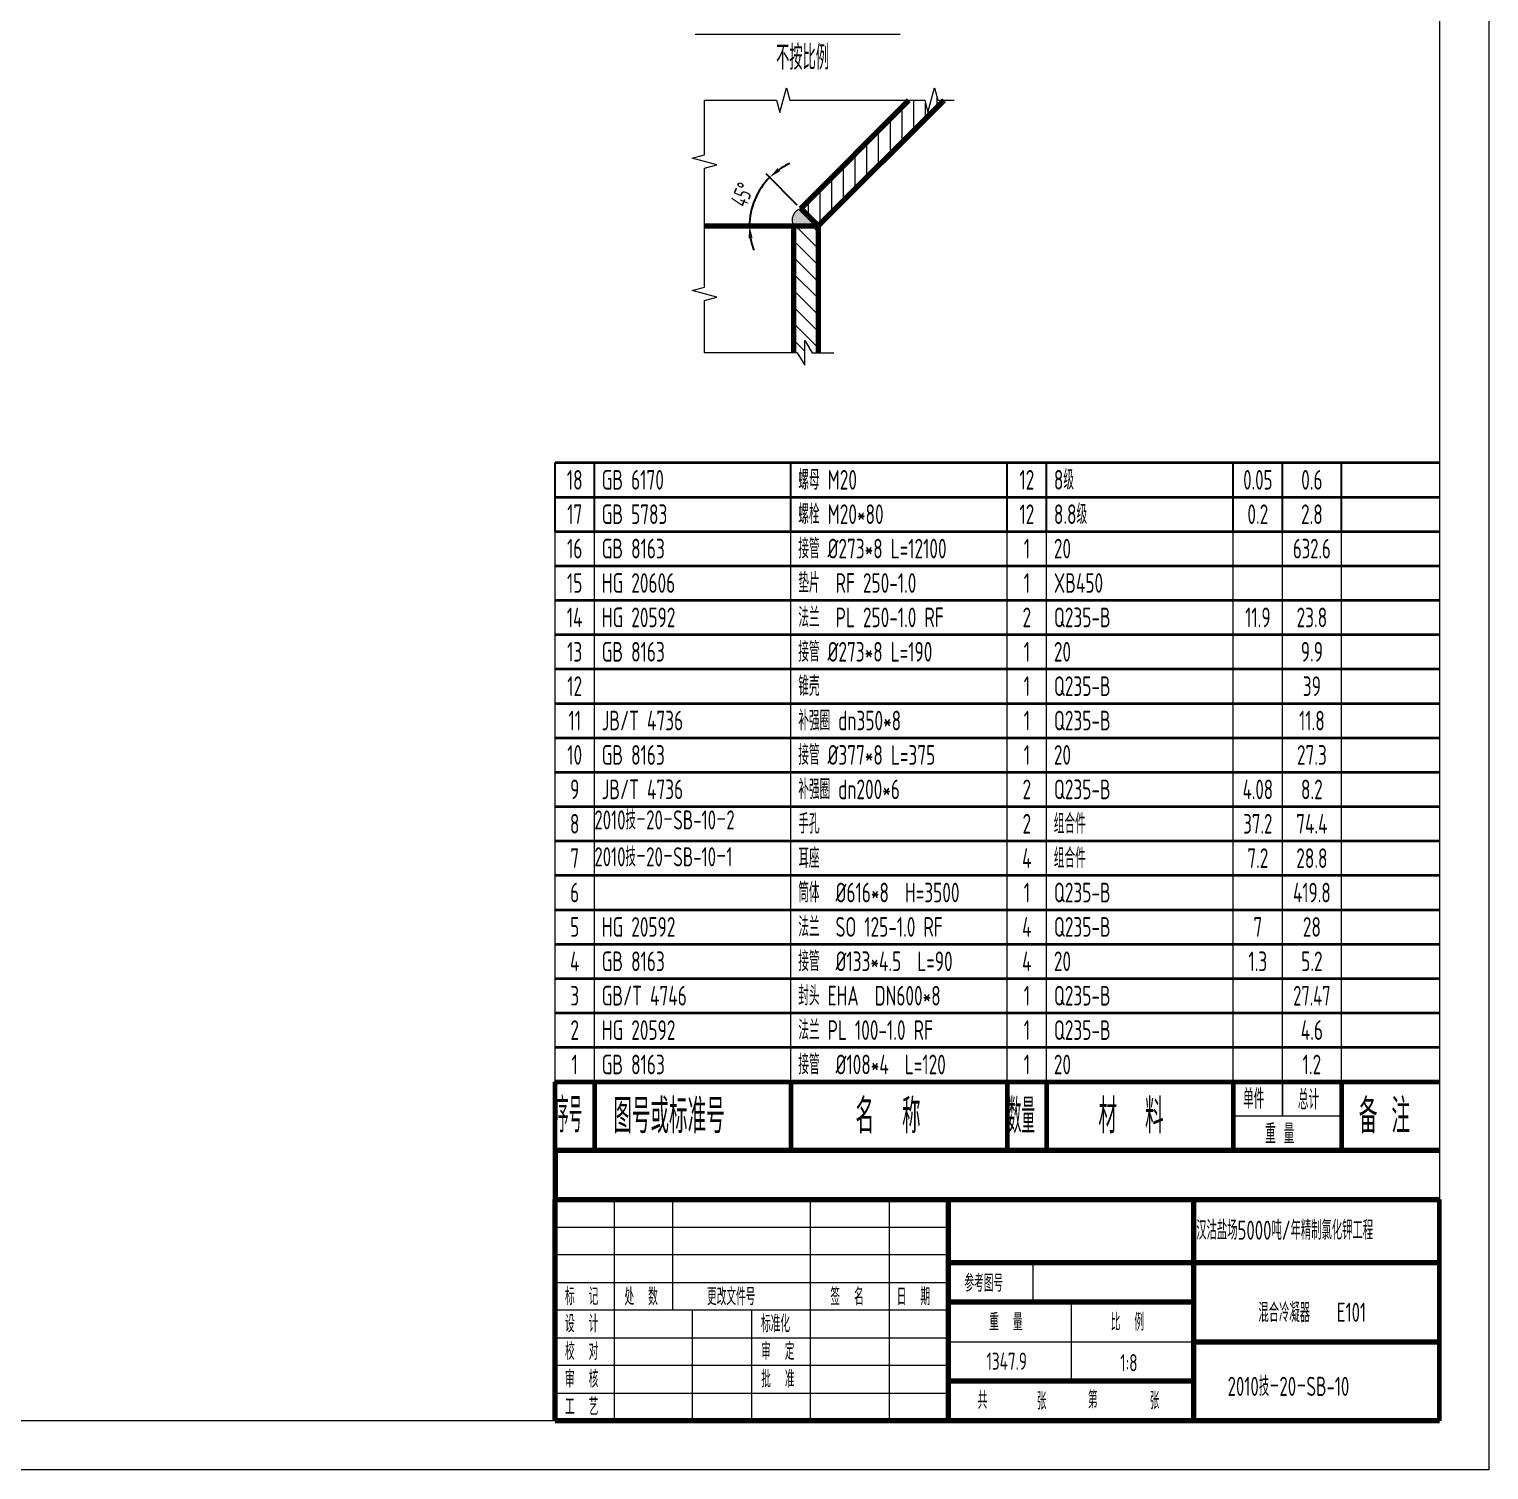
# Model space of a CAD drawing. Header units: millimetres. Extents: x -4672 to 80, y -80 to 6648.
# Drawn here: x -2296 to 80, y -80 to 2266 of the extents above; entities that cross this region are included whole.
import ezdxf
from ezdxf.enums import TextEntityAlignment as Align

# ---------------------------------------------------------------- set-up
doc = ezdxf.new("R2010")
doc.units = ezdxf.units.MM
for name, color, linetype, lineweight in [('标注', 7, 'Continuous', 18), ('标注层', 7, 'Continuous', 18), ('粗实线', 4, 'Continuous', 70), ('细实线', 7, 'Continuous', 18)]:
    doc.layers.add(name, color=color, linetype=linetype, lineweight=lineweight)
doc.styles.add('GB', font='gbeitc.shx', dxfattribs={"bigfont": 'gbcbig.shx'})
doc.styles.add('HGCAD', font='gbenor.shx', dxfattribs={"width": 0.75, "bigfont": 'gbcbig.shx'})
doc.dimstyles.new('GB$2', dxfattribs={"dimtxt": 3.5, "dimasz": 2.5, "dimexe": 2.25, "dimexo": 2, "dimtad": 1, "dimdec": 0, "dimtxsty": 'GB', "dimcen": 2.5, "dimadec": 0, "dimazin": 0, "dimtfac": 1, "dimtdec": 0, "dimtmove": 0, "dimatfit": 3, "dimfxl": 0, "dimarcsym": 0})

# ---------------------------------------------------------------- blocks, each defined once
blk = doc.blocks.new('HGCAD#HGTFTK~A1Z~HGCAD图框')
at = {"layer": '细实线', "color": 7}
blk.add_lwpolyline([(10, -10), (-584, -10), (-584, 831), (10, 831)], close=True, dxfattribs=at)
at = {"layer": '细实线', "color": 2}
blk.add_lwpolyline([(0, 0), (-559, 0), (-559, 821), (0, 821)], close=True, dxfattribs=at)
blk = doc.blocks.new('HGCAD#HGTFBTL~HGCAD标题栏')
at = {"color": 4, "linetype": 'Continuous', "lineweight": 70}
for p, q in [((-180, 0), (-180, 45)), ((-180, 45), (0, 45)), ((-100, 45), (-100, 0)), ((-50, 0), (-50, 45)), ((0, 32.14), (-100, 32.14)), ((-50, 24.11), (-100, 24.11)), ((-50, 16.07), (0, 16.07)), ((-50, 8.04), (-100, 8.04)), ((0, 0), (-180, 0))]:
    blk.add_line(p, q, dxfattribs=at)
at = {"color": 7, "linetype": 'Continuous', "lineweight": 18}
for p, q in [((-168, 45), (-168, 0)), ((-156, 22.5), (-156, 45)), ((-128, 0), (-128, 45)), ((-112, 45), (-112, 0)), ((-180, 39.38), (-100, 39.38)), ((-100, 33.75), (-180, 33.75)), ((-82.78, 32.14), (-82.78, 24.11)), ((-180, 28.12), (-100, 28.12)), ((-75, 24.11), (-75, 8.04)), ((-100, 22.5), (-180, 22.5)), ((-152, 0), (-152, 22.5)), ((-140, 22.5), (-140, 0)), ((-180, 16.88), (-100, 16.88)), ((-100, 16.07), (-50, 16.07)), ((-100, 11.25), (-180, 11.25)), ((-180, 5.62), (-100, 5.62))]:
    blk.add_line(p, q, dxfattribs=at)
at = {"color": 4, "linetype": 'Continuous', "lineweight": 60}
blk.add_line((0, 0), (0, 45), dxfattribs=at)
at = {"color": 7, "linetype": 'Continuous', "lineweight": 18, "style": 'HGCAD', "width": 0.75}
for s, p in [('参考图号', (-96.71, 26.25)), ('标  记', (-177.97, 23.53)), ('处  数', (-165.87, 23.5)), ('更改文件号', (-149.08, 23.5)), ('签  名', (-123.98, 23.5)), ('日  期', (-110.47, 23.5)), ('设  计', (-177.97, 17.98)), ('标准化', (-138.09, 17.98)), ('重  量', (-91.64, 18.33)), ('比  例', (-66.93, 18.33)), ('校  对', (-177.97, 12.36)), ('审  定', (-138.05, 12.36)), ('审  核', (-177.97, 6.73)), ('批  准', (-138.05, 6.73)), ('共', (-94, 2.4)), ('张', (-81.97, 2.26)), ('第', (-71.56, 2.52)), ('张', (-58.98, 2.36)), ('工  艺', (-177.97, 1.11))]:
    blk.add_text(s, height=3.5, dxfattribs=at).set_placement(p)
at = {"color": 7, "linetype": 'Continuous', "lineweight": 18, "style": 'HGCAD', "width": 0.75, "flags": 8}
for tag, height, p in [('MATERIAL', 6, (-77.04, 38.61)), ('DRAW_NAME', 7, (-24.97, 23.88)), ('WEIGHT', 3.5, (-88.1, 12.11)), ('SCALE', 3.5, (-63.24, 11.8)), ('DRAW_NO', 6, (-24.94, 8.04)), ('SUM', 3.5, (-86.95, 4)), ('PAGE', 3.5, (-64.21, 4.14))]:
    blk.add_attdef(tag, text='', height=height, dxfattribs=at).set_placement(p, align=Align.MIDDLE_CENTER)
blk = doc.blocks.new('HGCAD#HGTFMXT~HGCAD明细表标题')
at = {"color": 4, "linetype": 'Continuous', "lineweight": 60}
for p, q in [((-180, 0), (-180, 14)), ((-180, 14), (0, 14)), ((-172, 14), (-172, 0)), ((-132, 14), (-132, 0)), ((-88, 14), (-88, 0)), ((-80, 14), (-80, 0)), ((-42, 14), (-42, 0)), ((-20, 14), (-20, 0))]:
    blk.add_line(p, q, dxfattribs=at)
at = {"layer": '标注层'}
for p, q in [((-32, 14), (-32, 7)), ((-32, 7), (-32, 14)), ((-20, 7), (-42, 7))]:
    blk.add_line(p, q, dxfattribs=at)
at = {"layer": '标注层', "style": 'HGCAD'}
for s, height, width, p in [('单件', 4, 0.75, (-40, 8.52)), ('总计', 4, 0.75, (-28.85, 8.34)), ('序号', 7, 0.55, (-180, 3.68)), ('图号或标准号', 7, 0.75, (-168.15, 3.5)), ('名  称', 7, 0.75, (-118.87, 3.5)), ('数量', 7, 0.55, (-87.87, 3.5)), ('材  料', 7, 0.75, (-69.43, 3.5)), ('备 注', 7, 0.75, (-16.44, 3.5)), ('重 量', 4, 0.75, (-35.51, 1.38))]:
    blk.add_text(s, height=height, dxfattribs=dict(at, width=width)).set_placement(p)
blk = doc.blocks.new('HGCAD#HGTFMXB~HGCAD明细表')
at = {"color": 4}
for p, q in [((-180, 0), (-180, 7)), ((-172, 0), (-172, 7)), ((-132, 0), (-132, 7)), ((-88, 0), (-88, 7)), ((-80, 0), (-80, 7)), ((-42, 0), (-42, 7)), ((-32, 0), (-32, 7)), ((-20, 0), (-20, 7))]:
    blk.add_line(p, q, dxfattribs=at)
at = {"color": 7, "linetype": 'Continuous', "lineweight": 35}
blk.add_line((-180, 7), (0, 7), dxfattribs=at)
at = {"color": 7, "linetype": 'Continuous', "lineweight": 35, "style": 'HGCAD', "width": 0.75, "flags": 8}
for tag, p in [('NO', (-176, 3.5)), ('NUM', (-84, 3.5)), ('ONE', (-37, 3.5)), ('ALL', (-26, 3.5))]:
    blk.add_attdef(tag, text='', height=4, dxfattribs=at).set_placement(p, align=Align.MIDDLE)
for tag, p in [('PARTNO', (-170.5, 3.5)), ('PARTNAME', (-130.5, 3.5)), ('MATERIAL', (-78.5, 3.5)), ('NOTICE', (-19, 3.5))]:
    blk.add_attdef(tag, text='', height=4, dxfattribs=at).set_placement(p, align=Align.MIDDLE_LEFT)
blk = doc.blocks.new('*D67')
at = {"layer": 'Defpoints', "color": 0, "ltscale": 8}
for p in [(-1108.6, 2001.2), (-1040.1, 1973.6), (-1196.9, 1945.3), (-1011.8, 1945.3), (-1011.8, 1945.3)]:
    blk.add_point(p, dxfattribs=at)
at = {"layer": '标注', "color": 0, "lineweight": -2, "ltscale": 8}
blk.add_line((-1045.8, 1979.3), (-1096.5, 2030), dxfattribs=at)
for start, end in [(114.4603, 124.7302), (135, 180), (190.2698, 200.5397)]:
    blk.add_arc((-1011.8, 1945.3), 111.7, start, end, dxfattribs=at)
at = {"layer": '标注', "color": 0, "ltscale": 8}
for points in [[(-1073.3, 2034.6), (-1077.6, 2039.7), (-1090.8, 2024.3)], [(-1125.1, 1925.1), (-1118.4, 1925.7), (-1123.5, 1945.3)]]:
    blk.add_solid(points, dxfattribs=at)
at = {"layer": '标注', "color": 0, "ltscale": 8, "insert": (-1135.4, 1996.5), "char_height": 28, "attachment_point": 5, "rotation": 67.5, "style": 'HGCAD'}
blk.add_mtext('45%%D', dxfattribs=at)

msp = doc.modelspace()

# ---------------------------------------------------------------- hatches: boundary and pattern name
at = {"layer": '标注', "ltscale": 20}
h = msp.add_hatch(dxfattribs=at)
h.set_pattern_fill('ANSI31', color=256, scale=6, angle=45, style=0)
h.set_pattern_definition([(270, (27509.369, -17318.171), (-19.05, -4e-15), [])])
h.paths.add_polyline_path([(-863.83, 2150.27), (-838.28, 2150.27), (-832.92, 2130.27), (-822.2, 2170.27), (-816.84, 2150.27), (-806.84, 2150.27), (-1011.8, 1945.32), (-1040.11, 1973.63)])
msp.add_hatch(color=256, dxfattribs=at).paths.add_polyline_path([(-1051.8, 1945.32, -0.4684058), (-1040.11, 1973.63), (-1011.8, 1945.32)])
h = msp.add_hatch(dxfattribs=at)
h.set_pattern_fill('ANSI31', color=256, scale=6, style=0)
h.set_pattern_definition([(315, (27509.369, -17318.171), (-13.470384, -13.470384), [])])
h.paths.add_polyline_path([(-1011.8, 1738.92), (-1021.64, 1738.92), (-1033.64, 1758.92), (-1033.64, 1718.92), (-1045.64, 1738.92), (-1051.8, 1738.92), (-1051.8, 1945.32), (-1011.8, 1945.32)])

# ---------------------------------------------------------------- linework, layer by layer
for p, q in [((-1211.67, 2257.89), (-878.12, 2257.89)), ((-1196.87, 2061.13), (-1196.87, 2150.27)), ((-1196.87, 2150.27), (-1079.48, 2150.27)), ((-1058.04, 2150.27), (-838.28, 2150.27)), ((-816.84, 2150.27), (-790.27, 2150.27)), ((-1196.87, 1845.66), (-1196.87, 2039.7)), ((-1196.87, 1738.92), (-1196.87, 1824.22)), ((-1033.64, 1718.92), (-1033.64, 1758.92)), ((-1033.64, 1758.92), (-1021.64, 1738.92)), ((-1080.83, 1738.92), (-1196.87, 1738.92)), ((-1045.64, 1738.92), (-1080.83, 1738.92)), ((-1045.64, 1738.92), (-1033.64, 1718.92)), ((-1021.64, 1738.92), (-986.25, 1738.92))]:
    msp.add_line(p, q, dxfattribs=at)
for points in [[(-1079.48, 2150.27), (-1074.12, 2130.27), (-1063.4, 2170.27), (-1058.04, 2150.27)], [(-838.28, 2150.27), (-832.92, 2130.27), (-822.2, 2170.27), (-816.84, 2150.27)], [(-1196.87, 2039.7), (-1176.87, 2045.06), (-1216.87, 2055.77), (-1196.87, 2061.13)], [(-1196.87, 1824.22), (-1176.87, 1829.58), (-1216.87, 1840.3), (-1196.87, 1845.66)]]:
    msp.add_lwpolyline(points, dxfattribs=at)
msp.add_arc((-1034.16, 1954.6), 19.94, 107.37357, 207.76821, dxfattribs=at)
at = {"layer": '粗实线'}
for p, q in [((-1040.11, 1973.63), (-863.83, 2150.27)), ((-1011.8, 1945.32), (-806.84, 2150.27)), ((-1040.11, 1973.63), (-1011.8, 1945.32)), ((-1196.87, 1945.32), (-1011.8, 1945.32)), ((-1051.8, 1945.32), (-1051.8, 1738.92)), ((-1011.8, 1945.32), (-1011.8, 1738.92))]:
    msp.add_line(p, q, dxfattribs=at)
at = {"layer": '粗实线', "color": 0}
for p, q in [((0, 440), (-1440, 440)), ((-1440, 440), (-1440, 360))]:
    msp.add_line(p, q, dxfattribs=at)

# ---------------------------------------------------------------- block references
at = {"color": 0, "ltscale": 4}
ref = msp.add_blockref('HGCAD#HGTFMXB~HGCAD明细表', (0, 1504), dxfattribs=dict(at, xscale=8, yscale=8, zscale=8))
ref.add_attrib('NO', '18', dxfattribs={"color": 7, "linetype": 'Continuous', "lineweight": 35, "height": 32, "style": 'HGCAD', "width": 0.75, "flags": 8}).set_placement((-1408, 1532), align=Align.MIDDLE)
ref.add_attrib('PARTNO', 'GB 6170', dxfattribs={"color": 7, "linetype": 'Continuous', "lineweight": 35, "height": 32, "style": 'HGCAD', "width": 0.75, "flags": 8}).set_placement((-1364, 1532), align=Align.MIDDLE_LEFT)
ref.add_attrib('PARTNAME', '螺母 M20', dxfattribs={"color": 7, "linetype": 'Continuous', "lineweight": 35, "height": 32, "style": 'HGCAD', "width": 0.75, "flags": 8}).set_placement((-1044, 1532), align=Align.MIDDLE_LEFT)
ref.add_attrib('NUM', '12', dxfattribs={"color": 7, "linetype": 'Continuous', "lineweight": 35, "height": 32, "style": 'HGCAD', "width": 0.75, "flags": 8}).set_placement((-672, 1532), align=Align.MIDDLE)
ref.add_attrib('MATERIAL', '8级', dxfattribs={"color": 7, "linetype": 'Continuous', "lineweight": 35, "height": 32, "style": 'HGCAD', "width": 0.75, "flags": 8}).set_placement((-628, 1532), align=Align.MIDDLE_LEFT)
ref.add_attrib('ONE', '0.05', dxfattribs={"color": 7, "linetype": 'Continuous', "lineweight": 35, "height": 32, "style": 'HGCAD', "width": 0.73, "flags": 8}).set_placement((-296, 1532), align=Align.MIDDLE)
ref.add_attrib('ALL', '0.6', dxfattribs={"color": 7, "linetype": 'Continuous', "lineweight": 35, "height": 32, "style": 'HGCAD', "width": 0.75, "flags": 8}).set_placement((-208, 1532), align=Align.MIDDLE)
at = {"color": 0, "ltscale": 4, "xscale": 8, "yscale": 8, "zscale": 8}
msp.add_blockref('HGCAD#HGTFMXB~HGCAD明细表', (0, 1448), dxfattribs=at).add_auto_attribs({'NO': '17', 'PARTNO': 'GB 5783', 'PARTNAME': '螺栓 M20*80', 'NUM': '12', 'MATERIAL': '8.8级', 'ONE': '0.2', 'ALL': '2.8'})
at = {"layer": '标注', "ltscale": 8, "xscale": 8, "yscale": 8, "zscale": 8}
for name, p in [('HGCAD#HGTFTK~A1Z~HGCAD图框', (0, 0)), ('HGCAD#HGTFMXT~HGCAD明细表标题', (0, 440))]:
    msp.add_blockref(name, p, dxfattribs=at)
at = {"layer": '标注', "ltscale": 8}
ref = msp.add_blockref('HGCAD#HGTFMXB~HGCAD明细表', (0, 1392), dxfattribs=dict(at, xscale=8, yscale=8, zscale=8))
ref.add_attrib('NO', '16', dxfattribs={"layer": '0', "color": 7, "linetype": 'Continuous', "lineweight": 35, "height": 32, "style": 'HGCAD', "width": 0.75, "flags": 8}).set_placement((-1408, 1420), align=Align.MIDDLE)
ref.add_attrib('PARTNO', 'GB 8163', dxfattribs={"layer": '0', "color": 7, "linetype": 'Continuous', "lineweight": 35, "height": 32, "style": 'HGCAD', "width": 0.75, "flags": 8}).set_placement((-1364, 1420), align=Align.MIDDLE_LEFT)
ref.add_attrib('PARTNAME', '接管 %%C273*8 L=12100', dxfattribs={"layer": '0', "color": 7, "linetype": 'Continuous', "lineweight": 35, "height": 32, "style": 'HGCAD', "width": 0.75, "flags": 8}).set_placement((-1044, 1420), align=Align.MIDDLE_LEFT)
ref.add_attrib('NUM', '1', dxfattribs={"layer": '0', "color": 7, "linetype": 'Continuous', "lineweight": 35, "height": 32, "style": 'HGCAD', "width": 0.75, "flags": 8}).set_placement((-672, 1420), align=Align.MIDDLE)
ref.add_attrib('MATERIAL', '20', dxfattribs={"layer": '0', "color": 7, "linetype": 'Continuous', "lineweight": 35, "height": 32, "style": 'HGCAD', "width": 0.75, "flags": 8}).set_placement((-628, 1420), align=Align.MIDDLE_LEFT)
ref.add_attrib('ALL', '632.6', dxfattribs={"layer": '0', "color": 7, "linetype": 'Continuous', "lineweight": 35, "height": 32, "style": 'HGCAD', "width": 0.72, "flags": 8}).set_placement((-208, 1420), align=Align.MIDDLE)
at = {"layer": '标注', "ltscale": 8, "xscale": 8, "yscale": 8, "zscale": 8}
for name, p, values in [('HGCAD#HGTFMXB~HGCAD明细表', (0, 1336), {'NO': '15', 'PARTNO': 'HG 20606', 'PARTNAME': '垫片  RF 250-1.0', 'NUM': '1', 'MATERIAL': 'XB450'}), ('HGCAD#HGTFMXB~HGCAD明细表', (0, 1280), {'NO': '14', 'PARTNO': 'HG 20592', 'PARTNAME': '法兰  PL 250-1.0 RF', 'NUM': '2', 'MATERIAL': 'Q235-B', 'ONE': '11.9', 'ALL': '23.8'}), ('HGCAD#HGTFMXB~HGCAD明细表', (0, 1224), {'NO': '13', 'PARTNO': 'GB 8163', 'PARTNAME': '接管 %%C273*8 L=190', 'NUM': '1', 'MATERIAL': '20', 'ALL': '9.9'}), ('HGCAD#HGTFMXB~HGCAD明细表', (0, 1168), {'NO': '12', 'PARTNAME': '锥壳 ', 'NUM': '1', 'MATERIAL': 'Q235-B', 'ALL': '39'}), ('HGCAD#HGTFMXB~HGCAD明细表', (0, 1112), {'NO': '11', 'PARTNO': 'JB/T 4736', 'PARTNAME': '补强圈 dn350*8', 'NUM': '1', 'MATERIAL': 'Q235-B', 'ALL': '11.8'}), ('HGCAD#HGTFMXB~HGCAD明细表', (0, 1056), {'NO': '10', 'PARTNO': 'GB 8163', 'PARTNAME': '接管 %%C377*8 L=375', 'NUM': '1', 'MATERIAL': '20', 'ALL': '27.3'}), ('HGCAD#HGTFMXB~HGCAD明细表', (0, 888), {'NO': '7', 'PARTNAME': '耳座', 'NUM': '4', 'MATERIAL': '组合件', 'ONE': '7.2', 'ALL': '28.8'}), ('HGCAD#HGTFMXB~HGCAD明细表', (0, 776), {'NO': '5', 'PARTNO': 'HG 20592', 'PARTNAME': '法兰  SO 125-1.0 RF ', 'NUM': '4', 'MATERIAL': 'Q235-B', 'ONE': '7', 'ALL': '28'}), ('HGCAD#HGTFMXB~HGCAD明细表', (0, 720), {'NO': '4', 'PARTNO': 'GB 8163', 'PARTNAME': '接管  %%C133*4.5  L=90', 'NUM': '4', 'MATERIAL': '20', 'ONE': '1.3', 'ALL': '5.2'}), ('HGCAD#HGTFMXB~HGCAD明细表', (0, 608), {'NO': '2', 'PARTNO': 'HG 20592', 'PARTNAME': '法兰 PL 100-1.0 RF', 'NUM': '1', 'MATERIAL': 'Q235-B', 'ALL': '4.6'}), ('HGCAD#HGTFMXB~HGCAD明细表', (0, 552), {'NO': '1', 'PARTNO': 'GB 8163', 'PARTNAME': '接管  %%C108*4  L=120', 'NUM': '1', 'MATERIAL': '20', 'ALL': '1.2'}), ('HGCAD#HGTFBTL~HGCAD标题栏', (0, 0), {'SCALE': '1:8', 'WEIGHT': '1347.9'})]:
    msp.add_blockref(name, p, dxfattribs=at).add_auto_attribs(values)
at = {"layer": '标注', "ltscale": 8}
ref = msp.add_blockref('HGCAD#HGTFMXB~HGCAD明细表', (0, 1000), dxfattribs=dict(at, xscale=8, yscale=8, zscale=8))
ref.add_attrib('NO', '9', dxfattribs={"layer": '0', "color": 7, "linetype": 'Continuous', "lineweight": 35, "height": 32, "style": 'HGCAD', "width": 0.75, "flags": 8}).set_placement((-1408, 1028), align=Align.MIDDLE)
ref.add_attrib('PARTNO', 'JB/T 4736', dxfattribs={"layer": '0', "color": 7, "linetype": 'Continuous', "lineweight": 35, "height": 32, "style": 'HGCAD', "width": 0.75, "flags": 8}).set_placement((-1364, 1028), align=Align.MIDDLE_LEFT)
ref.add_attrib('PARTNAME', '补强圈 dn200*6', dxfattribs={"layer": '0', "color": 7, "linetype": 'Continuous', "lineweight": 35, "height": 32, "style": 'HGCAD', "width": 0.75, "flags": 8}).set_placement((-1044, 1028), align=Align.MIDDLE_LEFT)
ref.add_attrib('NUM', '2', dxfattribs={"layer": '0', "color": 7, "linetype": 'Continuous', "lineweight": 35, "height": 32, "style": 'HGCAD', "width": 0.75, "flags": 8}).set_placement((-672, 1028), align=Align.MIDDLE)
ref.add_attrib('MATERIAL', 'Q235-B', dxfattribs={"layer": '0', "color": 7, "linetype": 'Continuous', "lineweight": 35, "height": 32, "style": 'HGCAD', "width": 0.75, "flags": 8}).set_placement((-628, 1028), align=Align.MIDDLE_LEFT)
ref.add_attrib('ONE', '4.08', dxfattribs={"layer": '0', "color": 7, "linetype": 'Continuous', "lineweight": 35, "height": 32, "style": 'HGCAD', "width": 0.73, "flags": 8}).set_placement((-296, 1028), align=Align.MIDDLE)
ref.add_attrib('ALL', '8.2', dxfattribs={"layer": '0', "color": 7, "linetype": 'Continuous', "lineweight": 35, "height": 32, "style": 'HGCAD', "width": 0.75, "flags": 8}).set_placement((-208, 1028), align=Align.MIDDLE)
ref = msp.add_blockref('HGCAD#HGTFMXB~HGCAD明细表', (0, 944), dxfattribs=dict(at, xscale=8, yscale=8, zscale=8))
ref.add_attrib('NO', '8', dxfattribs={"layer": '0', "color": 7, "linetype": 'Continuous', "lineweight": 35, "height": 32, "style": 'HGCAD', "width": 0.75, "flags": 8}).set_placement((-1408, 972), align=Align.MIDDLE)
ref.add_attrib('PARTNAME', '手孔', dxfattribs={"layer": '0', "color": 7, "linetype": 'Continuous', "lineweight": 35, "height": 32, "style": 'HGCAD', "width": 0.75, "flags": 8}).set_placement((-1044, 972), align=Align.MIDDLE_LEFT)
ref.add_attrib('NUM', '2', dxfattribs={"layer": '0', "color": 7, "linetype": 'Continuous', "lineweight": 35, "height": 32, "style": 'HGCAD', "width": 0.75, "flags": 8}).set_placement((-672, 972), align=Align.MIDDLE)
ref.add_attrib('MATERIAL', '组合件', dxfattribs={"layer": '0', "color": 7, "linetype": 'Continuous', "lineweight": 35, "height": 32, "style": 'HGCAD', "width": 0.75, "flags": 8}).set_placement((-628, 972), align=Align.MIDDLE_LEFT)
ref.add_attrib('ONE', '37.2', dxfattribs={"layer": '0', "color": 7, "linetype": 'Continuous', "lineweight": 35, "height": 32, "style": 'HGCAD', "width": 0.73, "flags": 8}).set_placement((-296, 972), align=Align.MIDDLE)
ref.add_attrib('ALL', '74.4', dxfattribs={"layer": '0', "color": 7, "linetype": 'Continuous', "lineweight": 35, "height": 32, "style": 'HGCAD', "width": 0.75, "flags": 8}).set_placement((-208, 972), align=Align.MIDDLE)
ref = msp.add_blockref('HGCAD#HGTFMXB~HGCAD明细表', (0, 832), dxfattribs=dict(at, xscale=8, yscale=8, zscale=8))
ref.add_attrib('NO', '6', dxfattribs={"layer": '0', "color": 7, "linetype": 'Continuous', "lineweight": 35, "height": 32, "style": 'HGCAD', "width": 0.75, "flags": 8}).set_placement((-1408, 860), align=Align.MIDDLE)
ref.add_attrib('PARTNAME', '筒体  %%C616*8  H=3500', dxfattribs={"layer": '0', "color": 7, "linetype": 'Continuous', "lineweight": 35, "height": 32, "style": 'HGCAD', "width": 0.75, "flags": 8}).set_placement((-1044, 860), align=Align.MIDDLE_LEFT)
ref.add_attrib('NUM', '1', dxfattribs={"layer": '0', "color": 7, "linetype": 'Continuous', "lineweight": 35, "height": 32, "style": 'HGCAD', "width": 0.75, "flags": 8}).set_placement((-672, 860), align=Align.MIDDLE)
ref.add_attrib('MATERIAL', 'Q235-B', dxfattribs={"layer": '0', "color": 7, "linetype": 'Continuous', "lineweight": 35, "height": 32, "style": 'HGCAD', "width": 0.75, "flags": 8}).set_placement((-628, 860), align=Align.MIDDLE_LEFT)
ref.add_attrib('ALL', '419.8', dxfattribs={"layer": '0', "color": 7, "linetype": 'Continuous', "lineweight": 35, "height": 32, "style": 'HGCAD', "width": 0.74, "flags": 8}).set_placement((-208, 860), align=Align.MIDDLE)
ref = msp.add_blockref('HGCAD#HGTFMXB~HGCAD明细表', (0, 664), dxfattribs=dict(at, xscale=8, yscale=8, zscale=8))
ref.add_attrib('NO', '3', dxfattribs={"layer": '0', "color": 7, "linetype": 'Continuous', "lineweight": 35, "height": 32, "style": 'HGCAD', "width": 0.75, "flags": 8}).set_placement((-1408, 692), align=Align.MIDDLE)
ref.add_attrib('PARTNO', 'GB/T 4746', dxfattribs={"layer": '0', "color": 7, "linetype": 'Continuous', "lineweight": 35, "height": 32, "style": 'HGCAD', "width": 0.75, "flags": 8}).set_placement((-1364, 692), align=Align.MIDDLE_LEFT)
ref.add_attrib('PARTNAME', '封头 EHA  DN600*8', dxfattribs={"layer": '0', "color": 7, "linetype": 'Continuous', "lineweight": 35, "height": 32, "style": 'HGCAD', "width": 0.75, "flags": 8}).set_placement((-1044, 692), align=Align.MIDDLE_LEFT)
ref.add_attrib('NUM', '1', dxfattribs={"layer": '0', "color": 7, "linetype": 'Continuous', "lineweight": 35, "height": 32, "style": 'HGCAD', "width": 0.75, "flags": 8}).set_placement((-672, 692), align=Align.MIDDLE)
ref.add_attrib('MATERIAL', 'Q235-B', dxfattribs={"layer": '0', "color": 7, "linetype": 'Continuous', "lineweight": 35, "height": 32, "style": 'HGCAD', "width": 0.75, "flags": 8}).set_placement((-628, 692), align=Align.MIDDLE_LEFT)
ref.add_attrib('ALL', '27.47', dxfattribs={"layer": '0', "color": 7, "linetype": 'Continuous', "lineweight": 35, "height": 32, "style": 'HGCAD', "width": 0.71, "flags": 8}).set_placement((-208, 692), align=Align.MIDDLE)

# ---------------------------------------------------------------- texts
at = {"layer": '标注', "ltscale": 20, "style": 'HGCAD', "width": 0.75}
msp.add_text('不按比例', height=40, dxfattribs=at).set_placement((-1037.05, 2221.89), align=Align.MIDDLE)
at = {"layer": '标注', "ltscale": 8, "char_height": 31.104, "attachment_point": 1, "style": 'HGCAD'}
for s, insert, width in [('2010技－20－SB-10－2', (-1376, 993.77), 421.7512), ('2010技－20－SB-10－1', (-1376, 933.71), 421.7512), ('汉沽盐场5000吨/年精制氯化钾工程', (-396.27, 325.77), 838.0742), ('2010技－20－SB-10', (-345.18, 71.45), 421.7512)]:
    msp.add_mtext(s, dxfattribs=dict(at, insert=insert, width=width))
at = {"layer": '标注', "ltscale": 8, "style": 'HGCAD', "width": 0.75, "flags": 8}
for tag, p in [('混合冷凝器', (-253.09, 175.92)), ('E101', (-143.64, 176.53))]:
    msp.add_attdef(tag, text='', height=31.1, dxfattribs=at).set_placement(p, align=Align.MIDDLE_CENTER)

# ---------------------------------------------------------------- dimensions: what is measured, and where the dimension line sits
at = {"layer": '标注', "ltscale": 8}
dim = msp.add_angular_dim_2l(base=(-1108.56, 2001.18), line1=((-1040.11, 1973.63), (-1011.8, 1945.32)), line2=((-1196.87, 1945.32), (-1011.8, 1945.32)), text='45%%D', dimstyle='GB$2', override={"dimscale": 8, "dimexe": 1, "dimexo": 1, "dimgap": 1, "dimdec": 1, "dimdsep": 46, "dimtxsty": 'HGCAD', "dimcen": 0, "dimadec": 1, "dimtdec": 2, "dimatfit": 1}, dxfattribs=at)
dim.commit()
dim.dimension.update_dxf_attribs({"geometry": '*D67', "text_midpoint": (-1115.03, 1988.07), "dimtype": 162})

doc.saveas('drawing.dxf')
